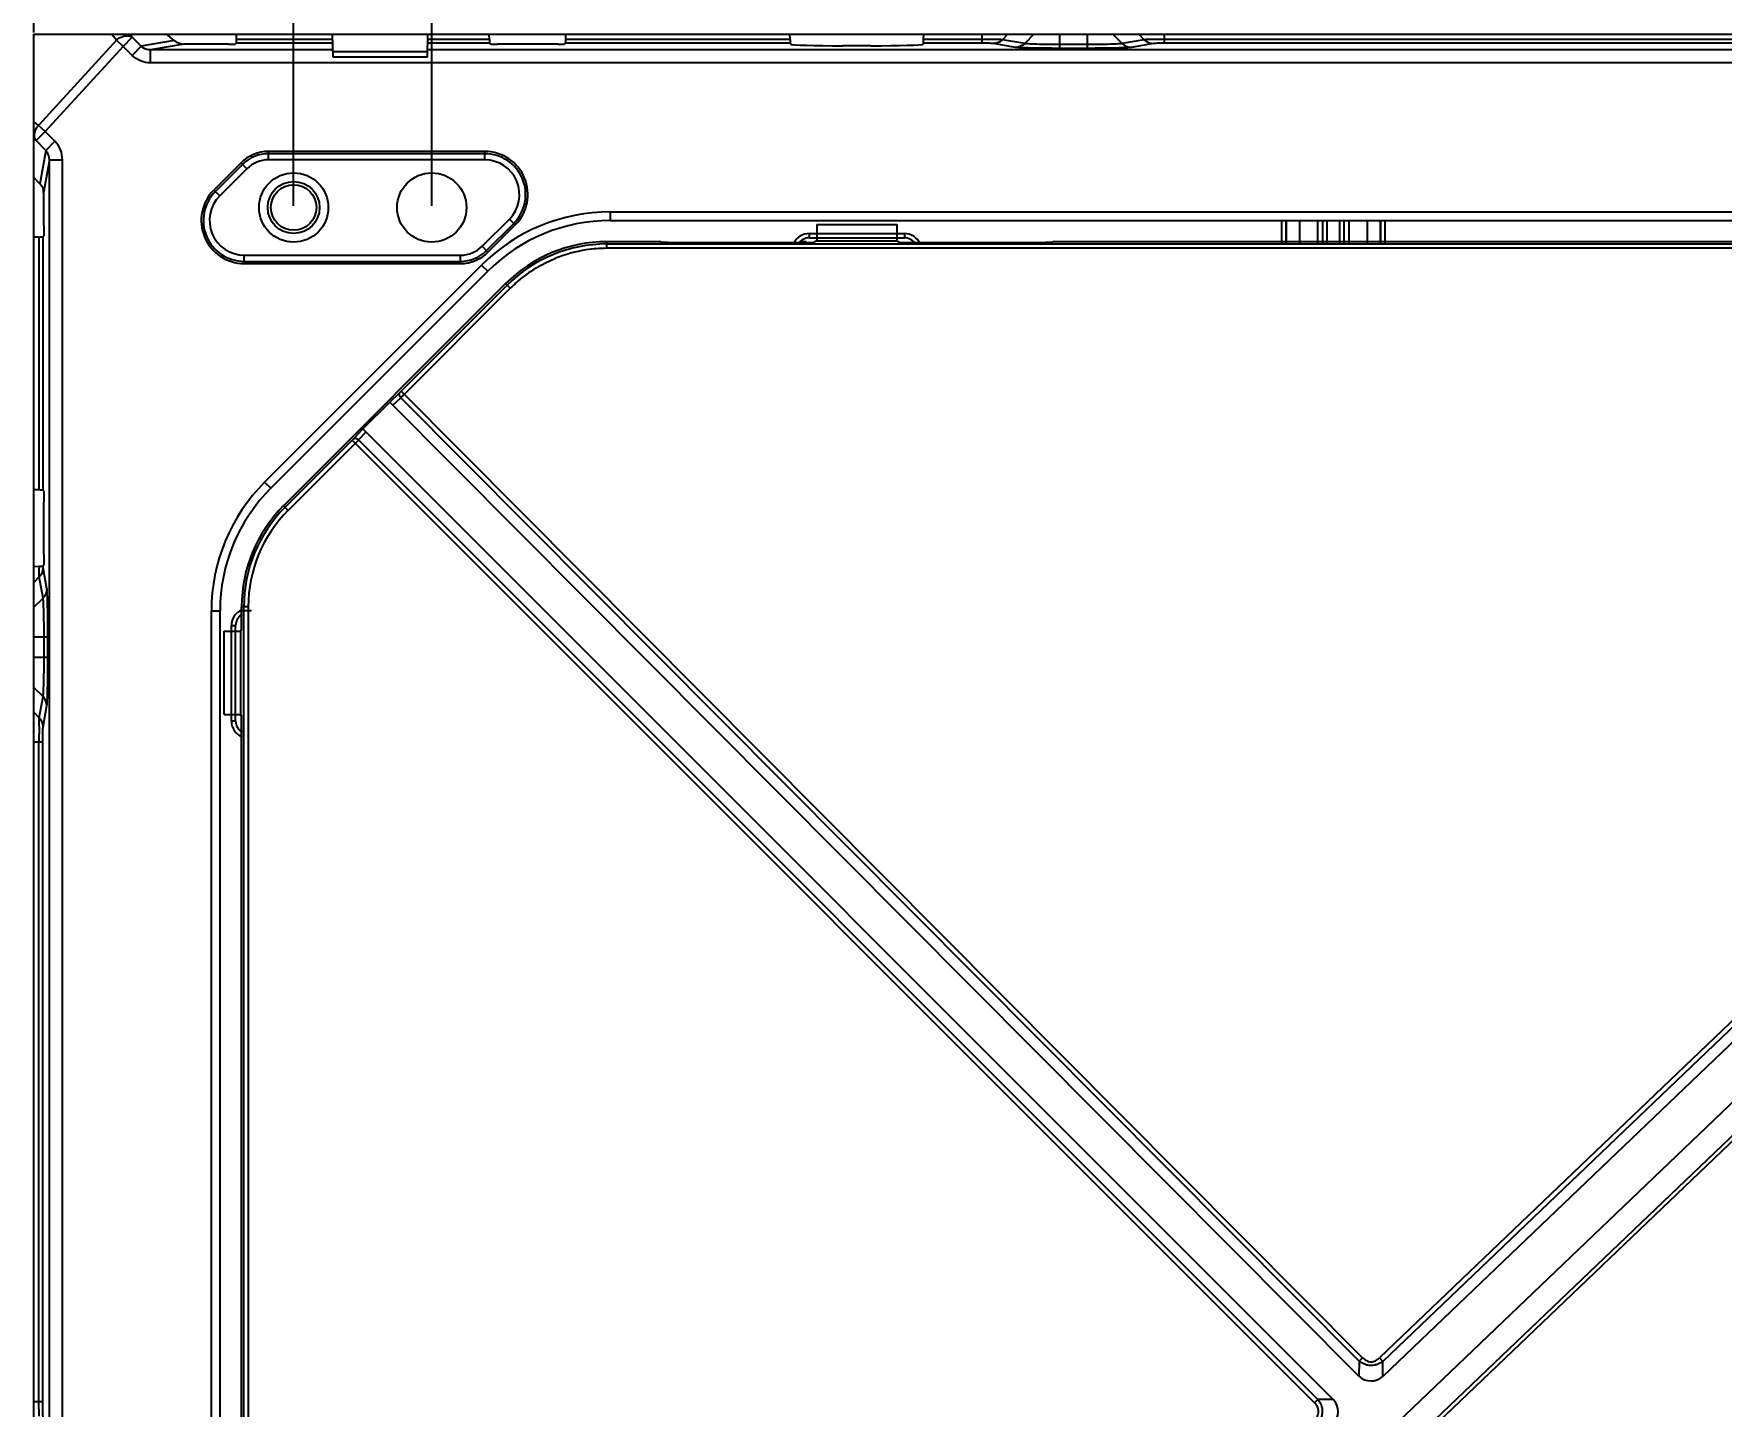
# Model space of a CAD drawing. Header units: millimetres. Extents: x 562 to 17351, y 2396 to 6995.
# Drawn here: x 1556 to 1750.8, y 3672 to 3830.4 of the extents above; entities that cross this region are included whole.
import ezdxf

# ---------------------------------------------------------------- set-up
doc = ezdxf.new("R2010")
doc.units = ezdxf.units.MM
doc.layers.add('DIM', color=4, linetype='Continuous')
doc.styles.get("Standard").update_dxf_attribs({"font": 'arial.ttf'})
doc.dimstyles.new('03', dxfattribs={"dimscale": 3, "dimtxt": 2.5, "dimasz": 2.5, "dimexe": 0.125, "dimexo": 0.0625, "dimgap": 0.09, "dimtad": 0, "dimdec": 3, "dimzin": 4, "dimdsep": 46, "dimtxsty": 'Standard', "dimblk": 'CLOSED', "dimcen": 0.09, "dimclrd": 2, "dimclre": 2, "dimclrt": 4, "dimazin": 1, "dimtp": 0.01, "dimtm": 0.01, "dimtfac": 1, "dimtdec": 3, "dimtofl": 0, "dimtmove": 0, "dimatfit": 3, "dimldrblk": 'CLOSED', "dimfxl": 1, "dimtolj": 1, "dimtzin": 4, "dimarcsym": 0})

# ---------------------------------------------------------------- blocks, each defined once
blk = doc.blocks.new('_CLOSED')
at = {"color": 0, "linetype": 'ByBlock'}
for p, q in [((0, 0), (-1, 0.167)), ((-1, 0.167), (-1, -0.167)), ((-1, -0.167), (0, 0)), ((-1, 0), (0, 0))]:
    blk.add_line(p, q, dxfattribs=at)
blk = doc.blocks.new('*D99')
at = {"layer": 'Defpoints', "color": 0, "transparency": 16777216}
for p in [(1556.03, 3888.16), (1556.03, 3830.36), (2156.03, 3830.36)]:
    blk.add_point(p, dxfattribs=at)
at = {"layer": 'DIM', "color": 2, "lineweight": -2, "transparency": 16777216}
for p, q in [((1556.03, 3830.55), (1556.03, 3888.54)), ((1563.53, 3888.16), (1837.27, 3888.16)), ((2148.53, 3888.16), (1874.79, 3888.16)), ((2156.03, 3830.55), (2156.03, 3888.54))]:
    blk.add_line(p, q, dxfattribs=at)
at = {"layer": 'DIM', "color": 2, "lineweight": -2, "transparency": 16777216, "xscale": 7.5, "yscale": 7.5, "zscale": 7.5, "rotation": 180}
blk.add_blockref('_CLOSED', (1556.03, 3888.16), dxfattribs=at)
at = {"layer": 'DIM', "color": 2, "lineweight": -2, "transparency": 16777216, "xscale": 7.5, "yscale": 7.5, "zscale": 7.5}
blk.add_blockref('_CLOSED', (2156.03, 3888.16), dxfattribs=at)
at = {"layer": 'DIM', "color": 4, "transparency": 16777216, "insert": (1856.03, 3888.16), "char_height": 7.5, "attachment_point": 5}
blk.add_mtext('\\A1;600.000', dxfattribs=at)
blk = doc.blocks.new('*D101')
at = {"layer": 'Defpoints', "color": 0, "transparency": 16777216}
for p in [(1586.03, 3862.87), (1586.03, 3810.36), (2126.03, 3810.36)]:
    blk.add_point(p, dxfattribs=at)
at = {"layer": 'DIM', "color": 2, "lineweight": -2, "transparency": 16777216}
for p, q in [((1586.03, 3810.55), (1586.03, 3863.24)), ((1593.53, 3862.87), (1837.29, 3862.87)), ((2118.53, 3862.87), (1874.77, 3862.87)), ((2126.03, 3810.55), (2126.03, 3863.24))]:
    blk.add_line(p, q, dxfattribs=at)
at = {"layer": 'DIM', "color": 2, "lineweight": -2, "transparency": 16777216, "xscale": 7.5, "yscale": 7.5, "zscale": 7.5, "rotation": 180}
blk.add_blockref('_CLOSED', (1586.03, 3862.87), dxfattribs=at)
at = {"layer": 'DIM', "color": 2, "lineweight": -2, "transparency": 16777216, "xscale": 7.5, "yscale": 7.5, "zscale": 7.5}
blk.add_blockref('_CLOSED', (2126.03, 3862.87), dxfattribs=at)
at = {"layer": 'DIM', "color": 4, "transparency": 16777216, "insert": (1856.03, 3862.87), "char_height": 7.5, "attachment_point": 5}
blk.add_mtext('\\A1;540.000', dxfattribs=at)
blk = doc.blocks.new('*D102')
at = {"layer": 'Defpoints', "color": 0, "transparency": 16777216}
for p in [(2110.09, 3844.23), (1601.97, 3810.36), (2110.09, 3810.36)]:
    blk.add_point(p, dxfattribs=at)
at = {"layer": 'DIM', "color": 2, "lineweight": -2, "transparency": 16777216}
for p, q in [((1601.97, 3810.55), (1601.97, 3844.6)), ((1609.47, 3844.23), (1837.29, 3844.23)), ((2102.59, 3844.23), (1874.77, 3844.23)), ((2110.09, 3810.55), (2110.09, 3844.6))]:
    blk.add_line(p, q, dxfattribs=at)
at = {"layer": 'DIM', "color": 2, "lineweight": -2, "transparency": 16777216, "xscale": 7.5, "yscale": 7.5, "zscale": 7.5, "rotation": 180}
blk.add_blockref('_CLOSED', (1601.97, 3844.23), dxfattribs=at)
at = {"layer": 'DIM', "color": 2, "lineweight": -2, "transparency": 16777216, "xscale": 7.5, "yscale": 7.5, "zscale": 7.5}
blk.add_blockref('_CLOSED', (2110.09, 3844.23), dxfattribs=at)
at = {"layer": 'DIM', "color": 4, "transparency": 16777216, "insert": (1856.03, 3844.23), "char_height": 7.5, "attachment_point": 5}
blk.add_mtext('\\A1;508.120', dxfattribs=at)
blk = doc.blocks.new('DASFASFASEFWE')
at = {"color": 7, "linetype": 'Continuous'}
for p, q in [((-76.28, 3535.07), (-76.28, 3533.19)), ((-76.28, 3535.07), (-67.01, 3535.07)), ((-67.01, 3535.07), (-67.01, 3533.19)), ((-100.52, 3533.07), (-100.52, 3532.31)), ((-95.06, 3533.07), (-100.52, 3533.07)), ((-100.52, 3532.81), (122.71, 3532.81)), ((122.71, 3532.31), (-100.52, 3532.31)), ((-94.21, 3533.01), (-94.26, 3533.03)), ((-93.41, 3532.97), (-77.56, 3532.97)), ((-76.28, 3533.19), (-76.57, 3533.02)), ((-76.28, 3533.19), (-67.01, 3533.19)), ((-67.01, 3533.19), (-66.73, 3533.02)), ((-65.73, 3532.97), (-49.88, 3532.97)), ((-49.06, 3533.01), (-49.06, 3533.03)), ((164.94, 3533.07), (-48.24, 3533.07)), ((122.71, 3532.31), (-11.33, 3404.27)), ((125.91, 3532.88), (-10.95, 3402.14)), ((123.3, 3532.11), (-10.95, 3403.87)), ((129.9, 3529.77), (-12.06, 3394.16)), ((-112.19, 3528.24), (-137.81, 3502.61)), ((-124.25, 3515.81), (-112, 3528.05)), ((-123.9, 3515.45), (-111.65, 3527.7)), ((-111.65, 3527.7), (-112.19, 3528.24)), ((-5.74, 3396.34), (131.83, 3527.76)), ((-5.43, 3396.02), (132.13, 3527.43)), ((-13.27, 3404.29), (-124.25, 3515.81)), ((-128.66, 3511.47), (-125.56, 3514.57)), ((-124.46, 3515.6), (-125.56, 3514.57)), ((-13.71, 3402.18), (-125.56, 3514.57)), ((-125.2, 3514.21), (-124.29, 3515.06)), ((-13.66, 3403.9), (-124.29, 3515.06)), ((-137.63, 3502.43), (-129.9, 3510.16)), ((-129.9, 3510.16), (-18.82, 3399.08)), ((-128.66, 3511.47), (-129.7, 3510.36)), ((-128.3, 3511.11), (-129.16, 3510.2)), ((-129.16, 3510.2), (-18.43, 3399.47)), ((-128.66, 3511.47), (-16.66, 3399.47)), ((-137.28, 3502.07), (-129.54, 3509.8)), ((-137.81, 3502.61), (-137.28, 3502.07)), ((-142.65, 3488.32), (-142.65, 3490.95)), ((-141.88, 3490.95), (-142.65, 3490.95)), ((-142.38, 3285.7), (-142.38, 3490.95)), ((-141.88, 3490.95), (-141.88, 3285.7)), ((-144.65, 3478.52), (-144.65, 3488.13)), ((-144.65, 3488.13), (-142.76, 3488.13)), ((-142.76, 3488.13), (-142.65, 3488.32)), ((-142.76, 3478.52), (-142.76, 3488.13)), ((-144.65, 3478.52), (-142.76, 3478.52)), ((-142.65, 3478.32), (-142.76, 3478.52)), ((-142.65, 3298.32), (-142.65, 3478.32)), ((-13.66, 3403.9), (-13.71, 3402.18)), ((-13.66, 3403.9), (-13.27, 3404.29)), ((-11.33, 3404.27), (-10.95, 3403.87)), ((-10.95, 3402.14), (-10.95, 3403.87)), ((-18.82, 3399.08), (-18.43, 3399.47)), ((-16.66, 3399.47), (-18.43, 3399.47))]:
    blk.add_line(p, q, dxfattribs=at)
for centre, radius, start, end in [((-100.52, 3516.57), 16.5, 90, 135), ((-100.52, 3516.57), 16.24, 90, 135), ((-100.5, 3516.58), 15.73, 98.7741, 112.058), ((-100.54, 3516.61), 15.7, 89.9391, 98.6629), ((-100.53, 3516.61), 15.7, 122.8137, 131.6157), ((-99.71, 3515.67), 16.95, 131.5688, 134.7692), ((-145.84, 3537.4), 31.04, 313.9644, 314.9885), ((-151.48, 3531.78), 31.05, 314.9427, 315.9664), ((-126.15, 3490.95), 16.5, 135, 180), ((-126.15, 3490.95), 16.24, 135, 180), ((-126.15, 3490.95), 15.74, 135, 180), ((-12.31, 3403.61), 2, 225.6781, 312.8736), ((-18.1, 3398.08), 2, 314.5414, 44.1483)]:
    blk.add_arc(centre, radius, start, end, dxfattribs=at)
for centre, start_param, end_param in [((-77.56, 3533.02), -1.570796, -0.087266), ((-65.73, 3533.02), -3.054326, -1.570796)]:
    blk.add_ellipse(centre, major_axis=(1, 0), ratio=0.052408, start_param=start_param, end_param=end_param, dxfattribs=at)
for points, knots in [([(-94.26, 3533.03), (-94.26, 3533.04), (-94.27, 3533.04), (-94.29, 3533.04), (-94.31, 3533.05), (-94.35, 3533.05), (-94.42, 3533.06), (-94.52, 3533.06), (-94.64, 3533.07), (-94.77, 3533.07), (-94.91, 3533.07), (-95.01, 3533.07), (-95.06, 3533.07)], [0, 0, 0, 0, 0.013233, 0.034581, 0.063978, 0.101221, 0.198262, 0.32283, 0.470646, 0.637144, 0.816056, 1, 1, 1, 1]), ([(-93.41, 3532.97), (-93.46, 3532.97), (-93.56, 3532.97), (-93.7, 3532.97), (-93.83, 3532.97), (-93.95, 3532.98), (-94.05, 3532.98), (-94.12, 3532.99), (-94.16, 3532.99), (-94.18, 3533), (-94.2, 3533), (-94.21, 3533), (-94.21, 3533.01)], [0, 0, 0, 0, 0.183944, 0.362856, 0.529354, 0.67717, 0.801738, 0.898779, 0.936022, 0.965419, 0.986767, 1, 1, 1, 1]), ([(-49.08, 3533.01), (-49.09, 3533), (-49.1, 3533), (-49.11, 3533), (-49.14, 3532.99), (-49.18, 3532.99), (-49.25, 3532.98), (-49.35, 3532.98), (-49.46, 3532.97), (-49.59, 3532.97), (-49.73, 3532.97), (-49.83, 3532.97), (-49.88, 3532.97)], [0, 0, 0, 0, 0.013233, 0.034581, 0.063978, 0.101221, 0.198262, 0.32283, 0.470646, 0.637144, 0.816056, 1, 1, 1, 1]), ([(-48.24, 3533.07), (-48.29, 3533.07), (-48.38, 3533.07), (-48.53, 3533.07), (-48.66, 3533.07), (-48.77, 3533.06), (-48.87, 3533.06), (-48.94, 3533.05), (-48.98, 3533.05), (-49.01, 3533.04), (-49.02, 3533.04), (-49.03, 3533.04), (-49.04, 3533.03)], [0, 0, 0, 0, 0.183944, 0.362856, 0.529354, 0.67717, 0.801738, 0.898779, 0.936022, 0.965419, 0.986767, 1, 1, 1, 1]), ([(-109.04, 3529.81), (-108.83, 3529.94), (-108.3, 3530.26), (-107.43, 3530.72), (-106.75, 3531.02), (-106.41, 3531.16)], [0, 0, 0, 0, 0.250016, 0.625009, 1, 1, 1, 1]), ([(-124.25, 3515.81), (-124.27, 3515.79), (-124.34, 3515.72), (-124.41, 3515.65), (-124.46, 3515.6)], [0, 0, 0, 0, 0.266382, 1, 1, 1, 1]), ([(-124.45, 3515.61), (-124.46, 3515.6), (-124.48, 3515.57), (-124.49, 3515.51), (-124.49, 3515.44), (-124.47, 3515.34), (-124.41, 3515.21), (-124.33, 3515.11), (-124.29, 3515.06)], [0, 0, 0, 0, 0.088133, 0.185141, 0.294006, 0.415867, 0.694274, 1, 1, 1, 1]), ([(-129.7, 3510.36), (-129.72, 3510.34), (-129.78, 3510.27), (-129.85, 3510.21), (-129.9, 3510.16)], [0, 0, 0, 0, 0.230584, 1, 1, 1, 1]), ([(-129.7, 3510.36), (-129.68, 3510.38), (-129.62, 3510.4), (-129.53, 3510.4), (-129.46, 3510.39), (-129.38, 3510.35), (-129.27, 3510.3), (-129.2, 3510.24), (-129.16, 3510.2)], [0, 0, 0, 0, 0.178318, 0.288924, 0.414114, 0.553562, 0.702575, 1, 1, 1, 1]), ([(-10.95, 3403.87), (-11.04, 3403.8), (-11.25, 3403.66), (-11.59, 3403.51), (-11.94, 3403.41), (-12.31, 3403.39), (-12.68, 3403.42), (-13.03, 3403.53), (-13.37, 3403.69), (-13.57, 3403.83), (-13.66, 3403.9)], [0, 0, 0, 0, 0.124642, 0.249822, 0.374754, 0.499929, 0.625324, 0.750512, 0.875528, 1, 1, 1, 1]), ([(-13.27, 3404.29), (-13.21, 3404.23), (-13.07, 3404.11), (-12.76, 3403.9), (-12.4, 3403.8), (-12.03, 3403.85), (-11.68, 3403.97), (-11.46, 3404.14), (-11.33, 3404.27)], [0, 0, 0, 0, 0.125159, 0.250372, 0.499699, 0.624886, 0.750502, 1, 1, 1, 1]), ([(-18.84, 3397.09), (-18.7, 3397.22), (-18.46, 3397.52), (-18.32, 3397.99), (-18.37, 3398.36), (-18.5, 3398.72), (-18.68, 3398.94), (-18.82, 3399.08)], [0, 0, 0, 0, 0.24974, 0.49918, 0.62445, 0.750299, 1, 1, 1, 1]), ([(-18.43, 3399.47), (-18.27, 3399.27), (-18.08, 3398.94), (-17.94, 3398.45), (-17.91, 3398.08), (-17.95, 3397.7), (-18.1, 3397.22), (-18.3, 3396.89), (-18.46, 3396.69)], [0, 0, 0, 0, 0.249436, 0.374674, 0.499993, 0.625311, 0.75055, 1, 1, 1, 1])]:
    blk.add_open_spline(points, degree=3, knots=knots, dxfattribs=at)

msp = doc.modelspace()

# ---------------------------------------------------------------- linework, layer by layer
at = {"color": 7, "linetype": 'Continuous'}
for p, q in [((1556.0301, 3492.8588), (1556.0301, 3830.3588)), ((1556.0301, 3830.3588), (2156.0301, 3830.3588)), ((1565.5643, 3829.6597), (1556.5804, 3819.8416)), ((1565.5643, 3829.6597), (1565.0099, 3830.3588)), ((1566.3469, 3828.9437), (1565.5643, 3829.6597)), ((1566.3469, 3828.9437), (1567.3914, 3830.0044)), ((1567.3914, 3830.0044), (1567.1103, 3830.3588)), ((1568.4344, 3828.9772), (1567.3914, 3830.0044)), ((1572.2375, 3829.6423), (1568.4344, 3828.9772)), ((1571.504, 3830.2407), (1571.384, 3830.3588)), ((1572.2375, 3829.6423), (1571.504, 3830.2407)), ((1579.4078, 3829.3162), (1579.2801, 3829.1886)), ((1590.5574, 3829.3162), (1579.4078, 3829.3162)), ((1579.4345, 3829.7551), (1579.4503, 3830.3588)), ((1590.5459, 3829.7551), (1579.4345, 3829.7551)), ((1590.5991, 3827.7245), (1590.5301, 3830.3588)), ((1601.4612, 3827.7245), (1601.5301, 3830.3588)), ((1608.6525, 3829.3162), (1601.5028, 3829.3162)), ((1608.6257, 3829.7551), (1601.5143, 3829.7551)), ((1608.6257, 3829.7551), (1608.6099, 3830.3588)), ((1608.7801, 3829.1886), (1608.6525, 3829.3162)), ((1617.4078, 3829.3162), (1617.2801, 3829.1886)), ((1643.3403, 3829.3162), (1617.4078, 3829.3162)), ((1617.4345, 3829.7551), (1617.4503, 3830.3588)), ((1643.3225, 3829.7551), (1617.4345, 3829.7551)), ((1643.3225, 3829.7551), (1643.3119, 3830.3588)), ((1643.3403, 3829.3162), (1643.4272, 3829.1858)), ((1658.72, 3829.3162), (1658.633, 3829.1858)), ((1665.5128, 3829.3162), (1658.72, 3829.3162)), ((1658.7378, 3829.7551), (1658.7483, 3830.3588)), ((1665.5128, 3829.7551), (1658.7378, 3829.7551)), ((1665.5128, 3829.3162), (1665.5128, 3830.3588)), ((1666.8586, 3829.7489), (1665.5128, 3829.7551)), ((1667.671, 3829.7345), (1667.1964, 3829.7447)), ((1667.8441, 3829.726), (1667.671, 3829.7345)), ((1667.8441, 3829.726), (1668.4673, 3830.3588)), ((1670.4076, 3829.2777), (1667.8441, 3829.726)), ((1671.4722, 3830.3588), (1670.4076, 3829.2777)), ((1674.4266, 3830.3588), (1674.4266, 3828.7247)), ((1677.6336, 3830.3588), (1677.6336, 3828.7247)), ((1680.5881, 3830.3588), (1681.6527, 3829.2777)), ((1684.2162, 3829.726), (1681.6527, 3829.2777)), ((1684.2162, 3829.726), (1683.593, 3830.3588)), ((1686.5474, 3829.3162), (1686.5474, 3830.3588)), ((1832.6257, 3829.7551), (1686.5474, 3829.7551)), ((1832.6525, 3829.3162), (1686.5474, 3829.3162)), ((1566.3469, 3828.9437), (1557.3629, 3819.1256)), ((1567.3898, 3827.9166), (1566.3469, 3828.9437)), ((1567.3898, 3827.9166), (1568.4344, 3828.9772)), ((1573.3465, 3829.2148), (1569.5223, 3828.546)), ((1569.5223, 3827.0465), (1569.5223, 3828.546)), ((1590.5776, 3828.546), (1569.5223, 3828.546)), ((1577.5298, 3829.2148), (1573.3465, 3829.2148)), ((1578.5563, 3829.1886), (1577.5301, 3829.2148)), ((1578.5563, 3829.1886), (1579.2801, 3829.1886)), ((1590.5829, 3828.3448), (1601.4774, 3828.3448)), ((1601.4612, 3827.7245), (1590.5991, 3827.7245)), ((1853.726, 3828.546), (1601.4827, 3828.546)), ((1608.7801, 3829.1886), (1609.504, 3829.1886)), ((1610.5301, 3829.2148), (1609.504, 3829.1886)), ((1615.5298, 3829.2148), (1610.5305, 3829.2148)), ((1616.5563, 3829.1886), (1615.5301, 3829.2148)), ((1616.5563, 3829.1886), (1617.2801, 3829.1886)), ((1652.634, 3829.0315), (1649.4263, 3829.0315)), ((1669.363, 3828.8389), (1666.7996, 3829.2872)), ((1677.6336, 3829.1635), (1674.4266, 3829.1635)), ((1677.6336, 3828.7247), (1674.4266, 3828.7247)), ((1685.2607, 3829.2872), (1682.6972, 3828.8389)), ((1853.726, 3827.0465), (1569.5223, 3827.0465)), ((1556.5804, 3819.8416), (1556.0301, 3820.277)), ((1557.3629, 3819.1256), (1556.5804, 3819.8416)), ((1556.3023, 3818.0811), (1556.0301, 3818.2964)), ((1556.3023, 3818.0811), (1557.3629, 3819.1256)), ((1557.4117, 3816.9545), (1556.3023, 3818.0811)), ((1558.4724, 3817.9991), (1557.3629, 3819.1256)), ((1557.4117, 3816.9545), (1558.4724, 3817.9991)), ((1557.4117, 3816.9545), (1556.7391, 3813.1087)), ((1557.8429, 3815.8666), (1557.1742, 3812.0424)), ((1557.8429, 3663.5833), (1557.8429, 3815.8666)), ((1557.8429, 3815.8666), (1559.3424, 3815.8666)), ((1559.3424, 3663.5833), (1559.3424, 3815.8666)), ((1583.1159, 3815.8588), (1583.1159, 3816.8251)), ((1608.0951, 3816.8251), (1583.1159, 3816.8251)), ((1608.0951, 3816.5701), (1583.1159, 3816.5701)), ((1608.0951, 3815.8588), (1583.1159, 3815.8588)), ((1608.0951, 3815.8588), (1608.0951, 3816.8251)), ((1556.7391, 3813.1087), (1556.0301, 3813.8286)), ((1579.9578, 3815.5169), (1576.8113, 3812.3705)), ((1580.1381, 3815.3366), (1576.9916, 3812.1902)), ((1580.641, 3814.8337), (1577.4946, 3811.6872)), ((1580.641, 3814.8337), (1579.9578, 3815.5169)), ((1557.1742, 3812.0424), (1557.1742, 3808.8591)), ((1577.4946, 3811.6872), (1576.8113, 3812.3705)), ((1622.5718, 3809.8588), (1622.5718, 3808.8588)), ((1622.5718, 3809.8588), (2089.4885, 3809.8588)), ((1557.1742, 3808.8588), (1557.2003, 3807.8326)), ((1607.7771, 3805.8839), (1610.9235, 3809.0304)), ((1608.2801, 3805.3809), (1611.4265, 3808.5274)), ((1608.4604, 3805.2006), (1611.6068, 3808.3471)), ((1611.6068, 3808.3471), (1610.9235, 3809.0304)), ((1622.5718, 3808.8588), (2089.4885, 3808.8588)), ((1700.0473, 3808.8588), (1700.0473, 3806.2016)), ((1700.547, 3808.8588), (1700.547, 3806.2016)), ((1700.6367, 3806.2016), (1700.6367, 3808.8588)), ((1702.1358, 3808.8588), (1702.1358, 3806.2016)), ((1704.21, 3808.8588), (1704.21, 3806.2016)), ((1704.7633, 3808.8588), (1704.7633, 3806.2016)), ((1705.263, 3808.8588), (1705.263, 3806.2016)), ((1706.7973, 3806.2016), (1706.7973, 3808.8588)), ((1707.297, 3806.2016), (1707.297, 3808.8588)), ((1707.8503, 3806.2016), (1707.8503, 3808.8588)), ((1709.9245, 3808.8588), (1709.9245, 3806.2016)), ((1711.4235, 3808.8588), (1711.4235, 3806.2016)), ((1711.5133, 3806.2016), (1711.5133, 3808.8588)), ((1712.013, 3806.2016), (1712.013, 3808.8588)), ((1556.6339, 3806.9544), (1556.0301, 3806.9386)), ((1556.6339, 3806.9544), (1556.6339, 3777.7632)), ((1557.2003, 3807.1088), (1557.0727, 3806.9811)), ((1557.0727, 3806.9811), (1557.0727, 3777.7364)), ((1557.2003, 3807.8326), (1557.2003, 3807.1088)), ((1645.2001, 3806.4088), (1644.4601, 3806.4088)), ((1645.2001, 3806.4088), (1645.2001, 3806.2016)), ((1645.5301, 3807.3501), (1645.5301, 3806.8588)), ((1645.5301, 3807.3501), (1656.5301, 3807.3501)), ((1645.5301, 3806.8588), (1656.5301, 3806.8588)), ((1656.5301, 3807.3501), (1656.5301, 3806.8588)), ((1580.323, 3803.8925), (1580.323, 3804.8588)), ((1580.323, 3804.8588), (1605.3022, 3804.8588)), ((1580.323, 3804.1475), (1605.3022, 3804.1475)), ((1605.3022, 3803.8925), (1605.3022, 3804.8588)), ((1608.4604, 3805.2006), (1607.7771, 3805.8839)), ((1580.323, 3803.8925), (1605.3022, 3803.8925)), ((1582.6809, 3778.6664), (1607.7225, 3803.708)), ((1583.388, 3777.9593), (1608.4296, 3803.0009)), ((1607.7225, 3803.708), (1608.4296, 3803.0009)), ((1582.6809, 3778.6664), (1583.388, 3777.9593)), ((1556.6339, 3777.7632), (1556.0301, 3777.779)), ((1557.0727, 3777.7364), (1557.2003, 3777.6088)), ((1557.2003, 3776.885), (1557.1742, 3775.8588)), ((1557.2003, 3777.6088), (1557.2003, 3776.885)), ((1557.1742, 3775.8584), (1557.1742, 3770.8591)), ((1556.0301, 3768.9487), (1556.6419, 3768.9669)), ((1557.2003, 3769.1088), (1557.0958, 3769.0042)), ((1557.1742, 3770.8588), (1557.2003, 3769.8326)), ((1557.2003, 3769.8326), (1557.2003, 3769.1088)), ((1556.6738, 3767.7327), (1556.0301, 3767.0988)), ((1556.6738, 3767.7327), (1556.6646, 3767.8789)), ((1557.1003, 3765.2935), (1556.6738, 3767.7327)), ((1557.5392, 3766.3381), (1557.1126, 3768.7772)), ((1556.0301, 3764.2396), (1557.1003, 3765.2935)), ((1576.5301, 3559.4004), (1576.5301, 3763.8172)), ((1576.5301, 3763.8172), (1577.5301, 3763.8172)), ((1577.5301, 3559.4004), (1577.5301, 3763.8172)), ((1581.1446, 3763.8172), (1580.0301, 3763.8172)), ((1578.8388, 3751.1088), (1578.8388, 3762.1088)), ((1578.8388, 3762.1088), (1579.3301, 3762.1088)), ((1579.3301, 3751.1088), (1579.3301, 3762.1088)), ((1557.6643, 3760.7927), (1556.0301, 3760.7927)), ((1557.2254, 3758.4248), (1557.2254, 3760.7927)), ((1557.6643, 3758.4248), (1557.6643, 3760.7927)), ((1557.6643, 3758.4248), (1556.0301, 3758.4248)), ((1556.0301, 3754.978), (1557.1003, 3753.9241)), ((1556.6738, 3751.4849), (1557.1003, 3753.9241)), ((1556.6738, 3751.4849), (1556.0301, 3752.1188)), ((1557.1126, 3750.4404), (1557.5392, 3752.8795)), ((1578.8388, 3751.1088), (1579.3301, 3751.1088)), ((1557.0727, 3748.6719), (1556.0301, 3748.6719)), ((1556.6339, 3672.5456), (1556.6339, 3748.6719)), ((1557.0727, 3672.5456), (1557.0727, 3748.6719)), ((1557.0727, 3672.5456), (1556.0301, 3672.5456)), ((1556.6429, 3670.8804), (1556.6339, 3672.5456))]:
    msp.add_line(p, q, dxfattribs=at)
at = {"color": 6, "linetype": 'Continuous'}
for radius in [4, 3, 2.625]:
    msp.add_circle((1586.0301, 3810.3588), radius, dxfattribs=at)
at = {"color": 7, "linetype": 'Continuous'}
msp.add_circle((1601.9701, 3810.3588), 4, dxfattribs=at)
for centre, radius, start, end in [((1567.0067, 3828.1094), 2.1175, 127.849609, 132.934074), ((1666.1689, 3760.3554), 69.3969, 89.1517, 89.430578), ((1666.7788, 3830.7859), 1.5028, 305.263908, 310.201961), ((1666.7847, 3830.7791), 1.4937, 310.198635, 315.171537), ((1685.2755, 3830.7791), 1.4937, 224.828463, 229.801364), ((1685.2814, 3830.7859), 1.5028, 229.798038, 234.736089), ((1685.9714, 3753.4967), 76.256, 90.591492, 90.760699), ((1686.3828, 3710.4034), 119.3513, 90.25891, 90.575439), ((1686.5394, 3676.9865), 152.7686, 89.996992, 90.261009), ((1558.1782, 3818.483), 2.0973, 139.625257, 146.169318), ((1583.1159, 3812.3588), 4.4663, 90, 135), ((1583.1159, 3812.3588), 4.2113, 90, 135), ((1583.1159, 3812.3588), 3.5, 90, 135), ((1608.0951, 3811.8588), 4.9663, 315, 90), ((1608.0951, 3811.8588), 4.7113, 315, 90), ((1608.0951, 3811.8588), 4, 315, 90), ((1580.323, 3808.8588), 4.9663, 135, 270), ((1580.323, 3808.8588), 4.7113, 135, 270), ((1580.323, 3808.8588), 4, 135, 270), ((1622.5718, 3788.8588), 21, 90, 135), ((1622.5718, 3788.8588), 20, 90, 135), ((1645.5301, 3805.3588), 1.9913, 90, 154.934782), ((1645.5301, 3805.3588), 1.5, 90, 145.734825), ((1656.5301, 3805.3588), 1.9913, 25.065147, 90), ((1656.5301, 3805.3588), 1.5, 34.26507, 90), ((1605.3022, 3808.3588), 3.5, 270, 315), ((1605.3022, 3808.3588), 4.2113, 270, 315), ((1605.3022, 3808.3588), 4.4663, 270, 315), ((1597.5301, 3763.8172), 21, 135, 180), ((1597.5301, 3763.8172), 20, 135, 180), ((1556.2752, 3781.1062), 12.1448, 271.730058, 272.435418), ((1643.8232, 3769.932), 87.1867, 180.634268, 180.793453), ((1555.6207, 3768.792), 1.4937, 314.828463, 319.801364), ((1555.6393, 3768.7833), 1.4733, 339.711511, 344.72978), ((1555.6338, 3768.7842), 1.4789, 344.751601, 359.728585), ((1580.8301, 3762.1088), 1.9913, 113.578467, 180), ((1580.8301, 3762.1088), 1.5, 122.298666, 180), ((1720.1631, 3748.6795), 163.5293, 179.728421, 180.00264), ((1687.5604, 3748.84), 130.9261, 179.378981, 179.731038), ((1644.3813, 3749.2799), 87.7448, 179.206385, 179.360643), ((1580.8301, 3751.1088), 1.9913, 180, 247.497475), ((1580.8301, 3751.1088), 1.5, 180, 239.997799)]:
    msp.add_arc(centre, radius, start, end, dxfattribs=at)
for centre, major_axis, ratio, start_param, end_param in [((1573.4928, 3830.7398), (1.7695, 0.1768), 0.84257468, -2.43986651, -2.22750052), ((1573.3524, 3830.7153), (1.4945, 0.2614), 0.98864299, 3.96849139, 4.53731177), ((1579.4068, 3830.8157), (0, 1.5), 0.02618592, 3.16777259, 3.92699082), ((1608.6535, 3830.8157), (0, 1.5), 0.02618592, 2.35619449, 3.11541271), ((1617.4068, 3830.8157), (0, 1.5), 0.02618592, 3.16777259, 3.92699082), ((1643.341, 3830.8157), (0, 1.5), 0.01745506, 2.35619449, 3.11541271), ((1658.7193, 3830.8157), (0, 1.5), 0.01745506, 3.16777259, 3.92699082), ((1649.4263, 3829.1886), (6, 0), 0.02618592, -3.12413936, -1.57079633), ((1652.634, 3829.1886), (6, 0), 0.02618592, -1.57079633, -0.01745329), ((1555.6736, 3812.0365), (0.2614, 1.4945), 0.98864299, -1.39571912, -0.61453274), ((1555.5732, 3806.9822), (1.5, 0), 0.02618592, 5.49778714, 6.25700537), ((1555.5732, 3777.7354), (1.5, 0), 0.02618592, 6.30936525, 7.06858347)]:
    msp.add_ellipse(centre, major_axis=major_axis, ratio=ratio, start_param=start_param, end_param=end_param, dxfattribs=at)
for points, knots in [([(1565.7074, 3829.7815), (1565.7816, 3829.8392), (1566.077, 3830.0398), (1566.4293, 3830.1656), (1566.6919, 3830.1852)], [0, 0, 0, 0, 0.26306424, 1, 1, 1, 1]), ([(1566.6919, 3830.1852), (1566.7453, 3830.1891), (1566.9446, 3830.193), (1567.1474, 3830.146), (1567.2766, 3830.0778)], [0, 0, 0, 0, 0.26798645, 1, 1, 1, 1]), ([(1666.7996, 3829.2872), (1666.7511, 3829.2957), (1666.6046, 3829.2998), (1666.1764, 3829.3158), (1665.7961, 3829.3162), (1665.5128, 3829.3162)], [0, 0, 0, 0, 0.1147689, 0.33993943, 1, 1, 1, 1]), ([(1684.959, 3829.746), (1684.869, 3829.7448), (1684.6214, 3829.7396), (1684.3732, 3829.74), (1684.2162, 3829.726)], [0, 0, 0, 0, 0.36339448, 1, 1, 1, 1]), ([(1686.5474, 3829.3162), (1686.2645, 3829.3162), (1685.8843, 3829.3158), (1685.4561, 3829.2998), (1685.3094, 3829.2957), (1685.2607, 3829.2872)], [0, 0, 0, 0, 0.65941172, 0.88491928, 1, 1, 1, 1]), ([(1569.5223, 3827.0465), (1569.1311, 3827.0465), (1568.3411, 3827.199), (1567.6686, 3827.6421), (1567.3898, 3827.9166)], [0, 0, 0, 0, 0.49997092, 1, 1, 1, 1]), ([(1569.5223, 3828.546), (1569.2268, 3828.5449), (1568.8178, 3828.6611), (1568.5065, 3828.9077), (1568.4344, 3828.9772)], [0, 0, 0, 0, 0.7469772, 1, 1, 1, 1]), ([(1674.4266, 3828.7247), (1673.8325, 3828.7247), (1672.7185, 3828.7309), (1671.2229, 3828.7474), (1670.1309, 3828.7895), (1669.5541, 3828.8055), (1669.363, 3828.8389)], [0, 0, 0, 0, 0.35184884, 0.65980078, 0.88516046, 1, 1, 1, 1]), ([(1674.4266, 3829.1635), (1673.9533, 3829.1635), (1673.0667, 3829.1698), (1671.8768, 3829.1858), (1671.0129, 3829.2287), (1670.5558, 3829.2436), (1670.4076, 3829.2777)], [0, 0, 0, 0, 0.35301562, 0.66157665, 0.8865788, 1, 1, 1, 1]), ([(1681.6527, 3829.2777), (1681.5042, 3829.2436), (1681.0466, 3829.2286), (1680.1823, 3829.1858), (1678.9928, 3829.1698), (1678.1066, 3829.1635), (1677.6336, 3829.1635)], [0, 0, 0, 0, 0.11366929, 0.33881586, 0.64722054, 1, 1, 1, 1]), ([(1682.6972, 3828.8389), (1682.5058, 3828.8054), (1681.9283, 3828.7895), (1680.8359, 3828.7474), (1679.3407, 3828.7309), (1678.2274, 3828.7247), (1677.6336, 3828.7247)], [0, 0, 0, 0, 0.11508829, 0.34058929, 0.64838534, 1, 1, 1, 1]), ([(1556.1545, 3819.0163), (1556.1672, 3819.071), (1556.2309, 3819.2944), (1556.338, 3819.5045), (1556.436, 3819.6507)], [0, 0, 0, 0, 0.24167543, 1, 1, 1, 1]), ([(1556.3023, 3818.0811), (1556.2757, 3818.1155), (1556.176, 3818.2708), (1556.1288, 3818.4564), (1556.1186, 3818.5964)], [0, 0, 0, 0, 0.23677815, 1, 1, 1, 1]), ([(1559.3424, 3815.8666), (1559.3424, 3816.2577), (1559.1901, 3817.0478), (1558.7469, 3817.7202), (1558.4724, 3817.9991)], [0, 0, 0, 0, 0.49985364, 1, 1, 1, 1]), ([(1557.8429, 3815.8666), (1557.844, 3816.1622), (1557.7276, 3816.5711), (1557.4812, 3816.8825), (1557.4117, 3816.9545)], [0, 0, 0, 0, 0.74701004, 1, 1, 1, 1]), ([(1556.7913, 3768.9723), (1556.8693, 3768.9757), (1556.9628, 3768.9907), (1557.0787, 3768.9871), (1557.0958, 3769.0042)], [0, 0, 0, 0, 0.76383021, 1, 1, 1, 1]), ([(1557.1126, 3768.7772), (1557.1107, 3768.7883), (1557.1019, 3768.8637), (1557.0987, 3768.9396), (1557.0958, 3769.0042)], [0, 0, 0, 0, 0.14797901, 1, 1, 1, 1]), ([(1556.6646, 3767.8789), (1556.6624, 3767.9294), (1556.6526, 3768.2113), (1556.6481, 3768.4933), (1556.6449, 3768.7247)], [0, 0, 0, 0, 0.17933515, 1, 1, 1, 1]), ([(1557.2254, 3760.7927), (1557.2254, 3761.3231), (1557.2205, 3762.3167), (1557.1957, 3763.6472), (1557.167, 3764.556), (1557.1308, 3765.0623), (1557.114, 3765.2325), (1557.1003, 3765.2935)], [0, 0, 0, 0, 0.35324328, 0.66163159, 0.88648917, 0.95834259, 1, 1, 1, 1]), ([(1557.6643, 3760.7927), (1557.6643, 3761.4441), (1557.6574, 3762.6646), (1557.6393, 3764.3026), (1557.5932, 3765.4978), (1557.5757, 3766.129), (1557.5392, 3766.3381)], [0, 0, 0, 0, 0.35221257, 0.6600737, 0.8852644, 1, 1, 1, 1]), ([(1557.1003, 3753.9241), (1557.114, 3753.9853), (1557.1308, 3754.156), (1557.1671, 3754.6632), (1557.1957, 3755.5728), (1557.2205, 3756.9029), (1557.2254, 3757.8954), (1557.2254, 3758.4248)], [0, 0, 0, 0, 0.04177569, 0.11381498, 0.33902732, 0.6474124, 1, 1, 1, 1]), ([(1557.5392, 3752.8795), (1557.5758, 3753.0891), (1557.5933, 3753.7215), (1557.6394, 3754.9179), (1557.6574, 3756.5554), (1557.6643, 3757.7747), (1557.6643, 3758.4248)], [0, 0, 0, 0, 0.11504117, 0.3405811, 0.648437, 1, 1, 1, 1]), ([(1556.6449, 3750.4953), (1556.6479, 3750.7128), (1556.6563, 3751.0425), (1556.6622, 3751.373), (1556.6738, 3751.4849)], [0, 0, 0, 0, 0.65924749, 1, 1, 1, 1]), ([(1557.0727, 3748.6719), (1557.0727, 3749.0611), (1557.0732, 3749.5837), (1557.0953, 3750.1721), (1557.1009, 3750.3736), (1557.1126, 3750.4404)], [0, 0, 0, 0, 0.65977933, 0.88509274, 1, 1, 1, 1]), ([(1557.1126, 3670.7772), (1557.1009, 3670.844), (1557.0953, 3671.0455), (1557.0732, 3671.634), (1557.0727, 3672.1566), (1557.0727, 3672.5456)], [0, 0, 0, 0, 0.11490071, 0.3403064, 1, 1, 1, 1])]:
    msp.add_open_spline(points, degree=3, knots=knots, dxfattribs=at)
for points in [[(1567.2766, 3830.0778), (1567.3167, 3830.0566), (1567.3554, 3830.0321), (1567.3914, 3830.0044)], [(1667.6464, 3829.5589), (1667.4044, 3829.3878), (1667.096, 3829.2884), (1666.7996, 3829.2872)], [(1684.4138, 3829.5589), (1684.6559, 3829.3878), (1684.9642, 3829.2884), (1685.2607, 3829.2872)], [(1670.4076, 3829.2777), (1670.1414, 3829.0099), (1669.7407, 3828.8404), (1669.363, 3828.8389)], [(1681.6527, 3829.2777), (1681.9189, 3829.0099), (1682.3196, 3828.8404), (1682.6972, 3828.8389)], [(1556.1186, 3818.5964), (1556.1083, 3818.7365), (1556.1229, 3818.8794), (1556.1545, 3819.0163)], [(1557.0212, 3768.2724), (1556.9617, 3768.1115), (1556.8724, 3767.959), (1556.7616, 3767.8279)], [(1557.5392, 3766.3381), (1557.5377, 3765.9604), (1557.3682, 3765.5597), (1557.1003, 3765.2935)], [(1557.5392, 3752.8795), (1557.5377, 3753.2572), (1557.3682, 3753.6579), (1557.1003, 3753.9241)], [(1557.1126, 3750.4404), (1557.1111, 3750.818), (1556.9416, 3751.2187), (1556.6738, 3751.4849)]]:
    msp.add_open_spline(points, degree=3, dxfattribs=at)

# ---------------------------------------------------------------- block references
msp.add_blockref('DASFASFASEFWE', (1722.6774, 273.3386))

# ---------------------------------------------------------------- dimensions: what is measured, and where the dimension line sits
at = {"layer": 'DIM'}
for base, p1, p2, picture, middle in [((1556.0301, 3888.1601), (2156.0301, 3830.3588), (1556.0301, 3830.3588), '*D99', (1856.0301, 3888.1601)), ((1586.0301, 3862.8691), (2126.0301, 3810.3588), (1586.0301, 3810.3588), '*D101', (1856.0301, 3862.8691)), ((2110.0901, 3844.2273), (1601.9701, 3810.3588), (2110.0901, 3810.3588), '*D102', (1856.0301, 3844.2273))]:
    dim = msp.add_linear_dim(base=base, p1=p1, p2=p2, dimstyle='03', override={"dimtxsty": 'Standard'}, dxfattribs=at)
    dim.commit()
    dim.dimension.update_dxf_attribs({"geometry": picture, "text_midpoint": middle})

doc.saveas('drawing.dxf')
